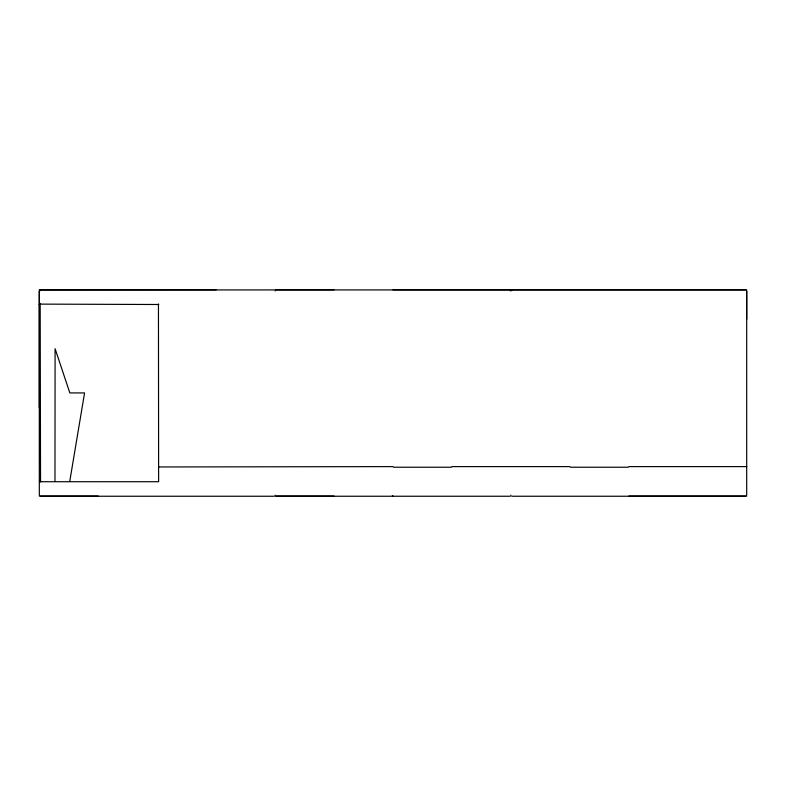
<?xml version="1.0" encoding="UTF-8"?>
<svg xmlns="http://www.w3.org/2000/svg" width="786" height="786" viewBox="0 0 786 786"><rect width="100%" height="100%" fill="white"/><g stroke="black" fill="none" stroke-linecap="round" stroke-linejoin="round"><path stroke-width="1.18" d="M39.3 407.659L39.31 290.967L39.958 289.995L274.049 289.916M275.1 290.967L275.1 289.759L334.05 289.759M510.9 496.084L510.9 495.19M746.7 319.234L746.7 290.967L746.7 495.19M54.971 481.346L55.099 348.709L69.836 392.921L84.574 392.921L69.758 481.346M39.447 290.967L40.007 290.122M40.351 303.976L40.351 303.445L39.605 303.75L39.3 304.496L39.831 304.496M39.438 304.496L39.948 303.524M40.361 481.346L39.988 481.72L158.625 481.72L158.448 304.005L158.792 304.496L40.174 304.123L40.548 481.877L40.037 481.346M510.045 290.486L509.849 289.916L276.151 289.916M510.979 290.565L511.951 289.916L745.649 289.916M510.821 290.565L509.849 290.054M746.7 466.609L628.8 466.609L628.181 467.228L570.469 467.228L569.85 466.609L451.95 466.609L451.331 467.228L393.619 467.228L393 466.609L158.772 466.963M511.951 290.054L511.214 290.221M39.3 289.759L216.15 289.759M393 289.759L746.7 289.759M39.831 290.967L39.31 290.967L39.31 495.19M39.3 496.084L98.25 496.084M334.05 496.084L275.1 496.084L275.1 495.19M628.8 496.084L746.7 496.084M40.361 496.241L274.049 496.241M276.151 496.241L509.849 496.241M511.951 496.241L745.649 496.241M392.381 495.465L393 496.084M510.9 289.759L510.9 290.967M511.951 289.916L511.951 290.447M509.849 289.916L509.849 290.447M40.361 289.916L40.361 290.447"/></g></svg>
